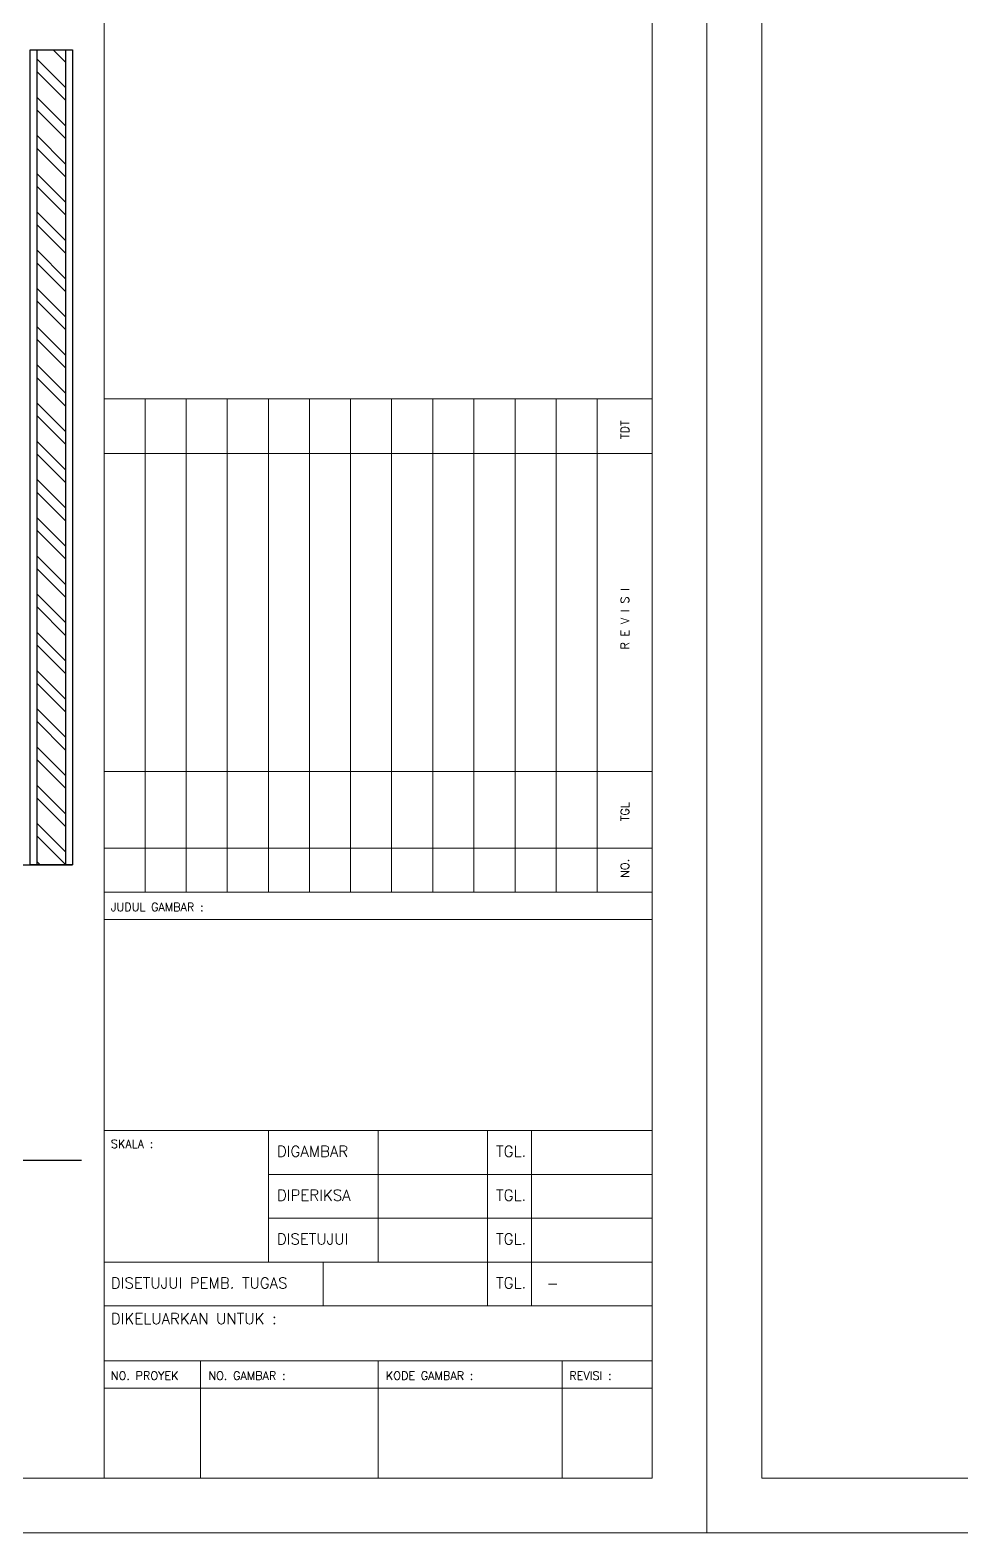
# Model space of a CAD drawing. Header units: millimetres. Extents: x 1252 to 32871, y -943 to 12244.
# Drawn here: x 14652 to 17966, y 1123 to 6472 of the extents above; entities that cross this region are included whole.
import ezdxf
from ezdxf.enums import TextEntityAlignment as Align
from ezdxf.xclip import XClip

# ---------------------------------------------------------------- set-up
doc = ezdxf.new("R2010")
doc.units = ezdxf.units.MM
doc.header["$MEASUREMENT"] = 0
doc.header["$XCLIPFRAME"] = 2
doc.linetypes.add('DASHED2', pattern=[0.375, 0.25, -0.125])
doc.linetypes.add('HIDDEN2', pattern=[0.1875, 0.125, -0.0625])
for name, color, linetype, lineweight in [('AS', 8, 'HIDDEN2', 5), ('HATCH', 8, 'Continuous', 5), ('LEGEND', 1, 'DASHED2', 50), ('XR-KOP A3_MOZART$0$A-TXTKOP', 3, 'Continuous', 5), ('XR-KOP A3_MOZART$0$KOP-A1$0$A-GRSKOP', 1, 'Continuous', 5), ('XR-KOP A3_MOZART$0$KOP-A1$0$A-TXTKOP', 3, 'Continuous', 5)]:
    doc.layers.add(name, color=color, linetype=linetype, lineweight=lineweight)
doc.layers.add('NOT', color=1, linetype='Continuous')
doc.layers.add('WALL', color=255, linetype='Continuous')
doc.styles.add('HAND', font='ROMAND.SHX', dxfattribs={"width": 0.8, "height": 250})
doc.styles.add('NOTEXT1', font='arial.ttf')
doc.styles.add('NOTEXT2', font='arial.ttf')
doc.styles.add('NOTEXT4', font='arial.ttf')
doc.styles.add('XR-KOP A3_MOZART$0$KOP-A1$0$ROMANS', font='romans.shx', dxfattribs={"height": 200})
doc.styles.add('XR-KOP A3_MOZART$0$ROMANS', font='romans.shx', dxfattribs={"height": 200})

# ---------------------------------------------------------------- blocks, each defined once
blk = doc.blocks.new('GRID')
at = {"layer": 'AS', "ltscale": 1000}
blk.add_line((1814236, 55324.1), (1830263, 55324.1), dxfattribs=at)
blk = doc.blocks.new('GLGLLGLG65')
blk.add_blockref('GRID', (291478.5, -96549.5))
at = {"color": 4, "style": 'HAND'}
for tag, p in [('MASTER', (2111395.3, -36878.5)), ('WIC', (2111395.3, -37191.5)), ('K.TIDUR', (2115221.8, -37158.6)), ('UTAMA', (2115221.8, -37471.5)), ('FOYER', (2112191.1, -42384.4)), ('KIDS', (2109602.8, -42986)), ('WIC', (2109602.8, -43268.6)), ('KAMAR', (2114762.4, -45598.3)), ('ANAK', (2114762.4, -45848.7)), ('K.MANDI', (2109255.5, -45925.3)), ('ANAK', (2109255.5, -46236.8))]:
    blk.add_attdef(tag, text='', height=178.9, rotation=0, dxfattribs=at).set_placement(p, align=Align.MIDDLE)
blk = doc.blocks.new('hsdh')
at = {"layer": 'XR-KOP A3_MOZART$0$KOP-A1$0$A-GRSKOP', "linetype": 'Continuous', "lineweight": 5}
for p, q in [((140385, 56660), (140385, 82138)), ((140385, 65781), (145017, 65781)), ((140385, 65781), (145017, 65781)), ((140732, 61611), (140732, 65781)), ((141079, 61611), (141079, 65781)), ((141427, 61611), (141427, 65781)), ((141774, 61611), (141774, 65781)), ((142122, 61611), (142122, 65781)), ((142469, 61611), (142469, 65781)), ((142816, 61611), (142816, 65781)), ((143164, 61611), (143164, 65781)), ((143511, 61611), (143511, 65781)), ((143859, 61611), (143859, 65781)), ((144206, 61611), (144206, 65781)), ((144554, 61611), (144554, 65781)), ((140385, 65317), (145017, 65317)), ((140385, 62631), (145017, 62631)), ((140385, 61982), (145017, 61982)), ((140385, 61611), (145017, 61611)), ((140385, 61611), (145017, 61611)), ((140385, 61380), (145017, 61380)), ((140385, 59597), (145017, 59597)), ((141774, 59597), (141774, 58485)), ((142701, 59597), (142701, 58485)), ((143627, 59597), (143627, 58115)), ((143998, 59597), (143998, 58115)), ((141774, 59226), (145017, 59226)), ((141774, 58856), (145017, 58856)), ((140385, 58485), (145017, 58485)), ((142237, 58485), (142237, 58115)), ((140385, 58115), (145017, 58115)), ((140385, 57651), (145017, 57651)), ((141201, 57651), (141201, 56660)), ((142701, 57651), (142701, 56660)), ((144258, 57651), (144258, 56660)), ((140385, 57420), (145017, 57420))]:
    blk.add_line(p, q, dxfattribs=at)
at = {"layer": 'XR-KOP A3_MOZART$0$KOP-A1$0$A-GRSKOP', "color": 0, "linetype": 'Continuous', "lineweight": 5}
blk.add_lwpolyline([(145480, 82601), (107945, 82601), (107945, 56197), (145480, 56197)], close=True, dxfattribs=at)
at = {"layer": 'XR-KOP A3_MOZART$0$KOP-A1$0$A-GRSKOP', "color": 5, "linetype": 'Continuous', "lineweight": 5}
blk.add_lwpolyline([(145017, 82138), (108409, 82138), (108409, 56660), (145017, 56660)], close=True, dxfattribs=at)
at = {"layer": 'XR-KOP A3_MOZART$0$A-TXTKOP', "lineweight": 5, "style": 'XR-KOP A3_MOZART$0$ROMANS'}
blk.add_text('-', height=92.6, dxfattribs=at).set_placement((144125, 58258))
at = {"layer": 'XR-KOP A3_MOZART$0$KOP-A1$0$A-TXTKOP', "lineweight": 5, "style": 'XR-KOP A3_MOZART$0$KOP-A1$0$ROMANS'}
for s, height, p in [('TDT', 69.5, (144822, 65440)), ('R E V I S I', 69.49, (144822, 63662)), ('TGL', 69.5, (144822, 62210)), ('NO.', 69.5, (144822, 61732))]:
    blk.add_text(s, height=height, rotation=90, dxfattribs=at).set_placement(p)
for s, height, p in [('JUDUL GAMBAR :', 69.49, (140443, 61451)), ('SKALA :', 69.5, (140443, 59449)), ('DIGAMBAR', 92.6, (141846, 59375)), ('TGL.', 92.6, (143699, 59375)), ('DIPERIKSA', 92.6, (141846, 59004)), ('TGL.', 92.6, (143699, 59004)), ('DISETUJUI', 92.6, (141846, 58634)), ('TGL.', 92.6, (143699, 58634)), ('DISETUJUI PEMB. TUGAS', 92.65, (140443, 58262)), ('TGL.', 92.6, (143699, 58263)), ('DIKELUARKAN UNTUK :', 92.65, (140443, 57961)), ('NO. PROYEK', 69.5, (140443, 57491)), ('NO. GAMBAR :', 69.49, (141267, 57491)), ('KODE GAMBAR :', 69.49, (142767, 57491)), ('REVISI :', 69.5, (144317, 57491))]:
    blk.add_text(s, height=height, dxfattribs=at).set_placement(p)
blk = doc.blocks.new('*U110')
at = {"layer": 'HATCH'}
h = blk.add_hatch(dxfattribs=at)
h.set_pattern_fill('ANSI32', color=0, scale=10)
h.set_pattern_definition([(45, (-33430.58, -10567.46), (-67.35192, 67.35192), []), (45, (-33385.68, -10567.46), (-67.35192, 67.35192), [])])
h.paths.add_polyline_path([(-10522.7, 50), (-10522.7, -50), (-7650.7, -50), (-7650.7, 50)])
at = {"layer": 'WALL', "color": 0}
for points in [[(-10522.7, 75), (-7650.7, 75), (-7650.7, -75), (-10522.7, -75)], [(-10522.7, 50), (-7650.7, 50), (-7650.7, -50), (-10522.7, -50)]]:
    blk.add_lwpolyline(points, close=True, dxfattribs=at)
blk = doc.blocks.new('NOT-28-ADI')
at = {"const_width": 50}
blk.add_lwpolyline([(-750, 0), (750, 0)], dxfattribs=at)
blk.add_circle((0, 0), 750)
at = {"layer": 'NOT'}
blk.add_line((750, 0), (12100, 0), dxfattribs=at)
at = {"color": 5, "style": 'NOTEXT4'}
for tag, p in [('JDL1', (988, 765)), ('JDL2', (988, 250))]:
    blk.add_attdef(tag, p, '', height=350, dxfattribs=at)
at = {"color": 5, "style": 'NOTEXT4', "width": 0.85}
blk.add_attdef('NO', text='', height=300, dxfattribs=at).set_placement((68, 360), align=Align.MIDDLE_CENTER)
at = {"style": 'NOTEXT1', "width": 0.85}
blk.add_attdef('REF.', text='', height=200, dxfattribs=at).set_placement((0, -190), align=Align.TOP_CENTER)
blk.add_attdef('SCALE', (1020, -398), '', height=200, dxfattribs=at)
blk.add_attdef('ROOM', text='', height=200, dxfattribs=at).set_placement((3715, -388), align=Align.RIGHT)

msp = doc.modelspace()

# ---------------------------------------------------------------- linework, layer by layer
msp.add_line((12900.6, 3501.3), (14803.5, 3501.3))

# ---------------------------------------------------------------- block references
ref = msp.add_blockref('GLGLLGLG65', (-2103828, 45419.5))
XClip(ref).set_block_clipping_path([(2108127.1802460221, -41302.6115428364), (2110030.0980008249, -35642.6115428365)])
at = {"xscale": 1.009725849341427, "yscale": 1.009725849341427, "zscale": 1.009725849341427, "rotation": 270}
msp.add_blockref('*U110', (14727.8, -4223.8), dxfattribs=at)
at = {"layer": 'LEGEND', "xscale": 0.4211921459593322, "yscale": 0.4211921459593322, "zscale": 0.4211921459593322}
for p in [(-44213.7, -22546.5), (-28404.4, -22546.5)]:
    msp.add_blockref('hsdh', p, dxfattribs=at)
at = {"layer": 'NOT'}
ref = msp.add_blockref('NOT-28-ADI', (12668.2, 2449.6), dxfattribs=dict(at, xscale=0.17906021255586, yscale=0.17906021255586, zscale=0.17906021255586))
ref.add_attrib('JDL2', 'POT D-D', (12845.1, 2494.4), dxfattribs={"layer": '0', "color": 5, "height": 62.67, "style": 'NOTEXT2'})
ref.add_attrib('SCALE', '1 : 25', (12850.8, 2378.3), dxfattribs={"layer": '0', "height": 35.81, "style": 'NOTEXT1', "width": 0.85})

doc.saveas('drawing.dxf')
